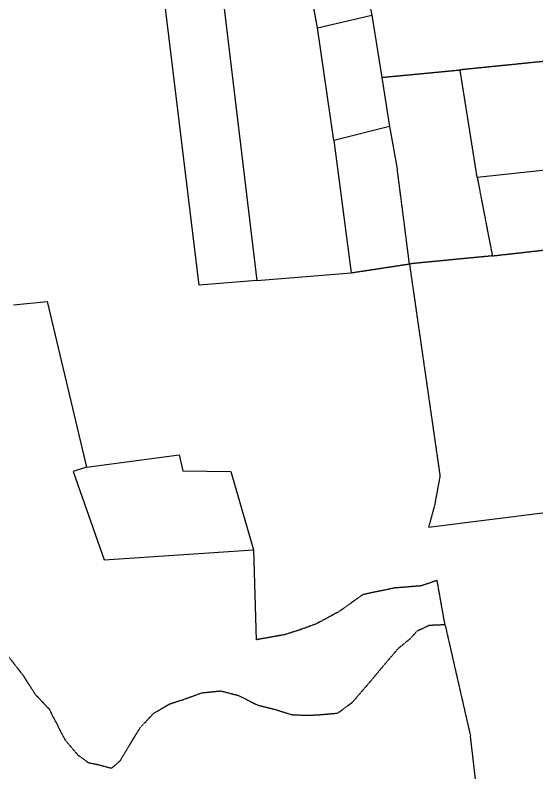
# Model space of a CAD drawing. Header units: millimetres. Extents: x 585668 to 596421, y 1344570 to 1349375.
# Drawn here: x 592514 to 593320, y 1346947 to 1348116 of the extents above; entities that cross this region are included whole.
import ezdxf

# ---------------------------------------------------------------- set-up
doc = ezdxf.new("R2010")
doc.units = ezdxf.units.MM
doc.linetypes.add('HIDDEN', pattern=[0.375, 0.25, -0.125])
doc.layers.add('2', color=7, linetype='Continuous')
doc.layers.add('3', color=7, linetype='Continuous')

msp = doc.modelspace()

# ---------------------------------------------------------------- linework, layer by layer
at = {"layer": '2', "color": 1, "linetype": 'Continuous'}
for p, q in [((593022.67, 1348316.888), (593064.913, 1348116.16)), ((592981.265, 1348096.919), (592944.713, 1348288.058)), ((592824.36, 1348231.309), (592887.262, 1347706.9)), ((592798.408, 1347699.541), (592738.366, 1348193.496)), ((592981.265, 1348096.919), (593064.913, 1348116.16)), ((593064.913, 1348116.16), (593080.397, 1348020.304)), ((593006.458, 1347922.926), (592981.265, 1348096.919)), ((593080.397, 1348020.304), (593092.112, 1347944.73)), ((593092.112, 1347944.73), (593006.458, 1347922.926)), ((593092.112, 1347944.73), (593104.232, 1347879.068)), ((593006.458, 1347922.926), (593033.238, 1347718.719)), ((593445.109, 1347889.288), (593227.6, 1347865.987)), ((592887.262, 1347706.9), (593033.238, 1347718.719)), ((592887.262, 1347706.9), (592798.408, 1347699.541)), ((592512.114, 1347669.363), (592563.896, 1347674.269)), ((592563.896, 1347674.269), (592624.752, 1347418.623)), ((592624.752, 1347418.623), (592767.603, 1347437.773)), ((592767.603, 1347437.773), (592773.196, 1347413.194)), ((592624.752, 1347418.623), (592604.243, 1347411.785)), ((592604.243, 1347411.785), (592651.906, 1347275.9)), ((592773.196, 1347413.194), (592847.145, 1347412.254)), ((592847.145, 1347412.254), (592882.457, 1347291.219)), ((593152.692, 1347326.296), (593332.603, 1347348.915)), ((592651.906, 1347275.9), (592882.457, 1347291.219)), ((592882.457, 1347291.219), (592886.703, 1347152.301))]:
    msp.add_line(p, q, dxfattribs=at)
msp.add_lwpolyline([(594022.29, 1345734.374), (593976.041, 1345734.865), (593891.733, 1345778.876), (593884.807, 1345882.45), (593883.782, 1345907.589), (593879.681, 1345959.623), (593877.33, 1346014.471), (593877.468, 1346098.564), (593881.844, 1346141.802), (593878.22, 1346172.501), (593854.648, 1346264.2), (593840.192, 1346310.273), (593811.238, 1346382.095), (593785.987, 1346439.986), (593623.024, 1346400.283), (593444.346, 1346673.138), (593432.916, 1346697.143), (593421.384, 1346730.801), (593413.018, 1346753.317), (593400.979, 1346786.969), (593382.377, 1346792.093), (593240.213, 1346804.453), (593217.3, 1347003.368)], dxfattribs=at)
at = {"layer": '3', "color": 30, "linetype": 'HIDDEN'}
for p, q in [((593402.246, 1348052.156), (593201.222, 1348031.837)), ((593080.397, 1348020.304), (593201.222, 1348031.837)), ((593227.6, 1347865.987), (593201.222, 1348031.837)), ((593123.041, 1347732.44), (593104.232, 1347879.068)), ((593227.6, 1347865.987), (593250.972, 1347744.816)), ((593250.972, 1347744.816), (593376.343, 1347758.942)), ((593250.972, 1347744.816), (593123.041, 1347732.44)), ((593033.238, 1347718.719), (593123.041, 1347732.44))]:
    msp.add_line(p, q, dxfattribs=at)
at = {"layer": '3', "color": 1, "linetype": 'HIDDEN'}
for q in [(593165.749, 1347243.878), (593217.3, 1347003.368)]:
    msp.add_line((593177.893, 1347175.93), q, dxfattribs=at)
for points in [[(593123.041, 1347732.44), (593170.162, 1347405.25), (593161.988, 1347360.698), (593152.692, 1347326.296)], [(593165.749, 1347243.878), (593141.191, 1347235.469), (593100.063, 1347232.208), (593051.131, 1347221.999), (593015.066, 1347196.184), (592979.441, 1347176.98), (592953.117, 1347167.282), (592930.577, 1347160.167), (592886.703, 1347152.301)], [(592500.974, 1347130.395), (592525.698, 1347098.665), (592545.324, 1347068.402), (592566.907, 1347045.528), (592582.733, 1347014.205), (592591.803, 1346997.287), (592610.839, 1346974.892), (592627.226, 1346962.884), (592643.015, 1346959.506), (592663.144, 1346954.145), (592676.743, 1346965.732), (592691.227, 1346990.031), (592707.716, 1347016.894), (592728.32, 1347038.976), (592752.564, 1347053.224), (592774.595, 1347060.333), (592802.946, 1347070.563), (592831.628, 1347073.429), (592859.397, 1347066.376), (592888.262, 1347051.715), (592915.52, 1347044.911), (592941.267, 1347036.819), (592963.129, 1347035.797), (592982.432, 1347036.524), (593012.387, 1347039.151), (593035.331, 1347056.178), (593061.943, 1347086.966), (593086.284, 1347116.204), (593106.115, 1347139.294), (593125.01, 1347154.752), (593135.056, 1347166.044), (593153.766, 1347174.894), (593177.893, 1347175.93)]]:
    msp.add_lwpolyline(points, dxfattribs=at)

doc.saveas('drawing.dxf')
